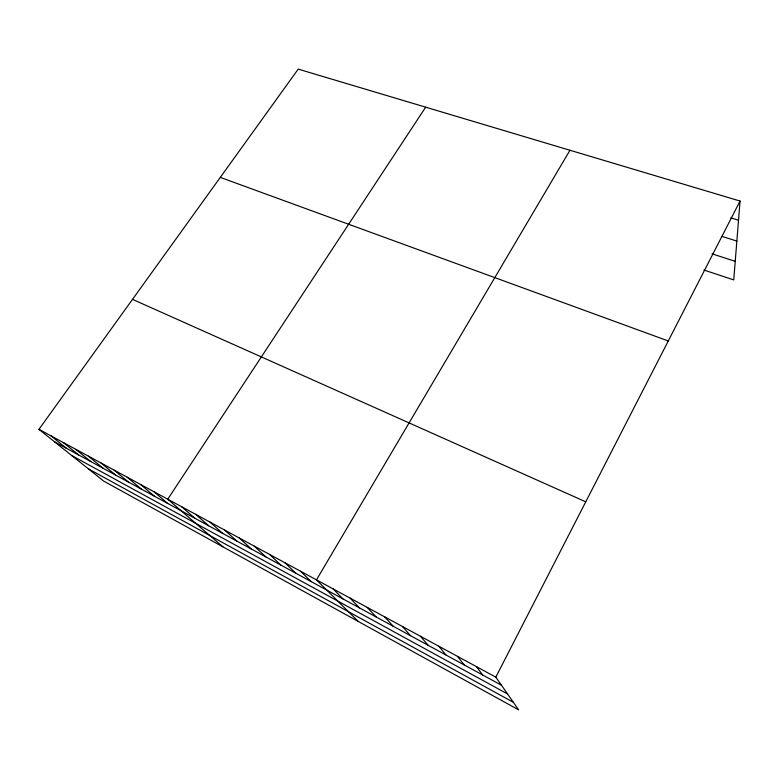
<?xml version="1.0" encoding="UTF-8"?>
<svg xmlns="http://www.w3.org/2000/svg" width="779" height="779" viewBox="0 0 779 779"><rect width="100%" height="100%" fill="white"/><g stroke="black" fill="none" stroke-linecap="round" stroke-linejoin="round"><path stroke-width="1.17" d="M38.95 429.336L495.814 677.146L518.658 709.883L103.753 481.13L38.95 429.336L298.23 69.117L740.05 201.05L733.75 279.904L703.904 270.021M495.814 677.146L740.05 201.05M569.965 150.259L316.469 579.868L358.282 621.467M425.675 107.171L167.748 499.203L222.872 546.8M730.799 217.857L738.521 220.223M722.006 236.397L736.846 241.071M712.045 253.827L735.23 261.325M220.301 177.388L668.275 340.968M132.508 299.36L585.75 501.822M54.637 441.878L501.452 685.218M71.746 455.549L507.519 693.923M88.426 468.87L513.351 702.288M51.044 435.899L66.536 448.353M63.313 442.55L78.601 454.926M75.738 449.298L90.822 461.587M88.348 456.134L103.208 468.325M101.124 463.057L115.769 475.171M114.075 470.088L128.486 482.094M127.211 477.215L141.388 489.124M140.532 484.441L154.466 496.242M154.047 491.763L167.719 503.468M181.653 506.739L194.799 518.21M195.763 514.393L208.626 525.737M210.077 522.154L222.648 533.381M224.595 530.032L236.874 541.123M239.338 538.036L251.305 548.981M254.305 546.147L265.941 556.956M269.495 554.385L280.8 565.048M284.91 562.75L295.874 573.256M300.567 571.241L311.172 581.592M333.1 588.885L342.955 598.905M350.014 598.058L359.46 607.893M367.191 607.377L376.218 617.017M384.66 616.851L393.249 626.297M402.422 626.491L410.562 635.722M420.475 636.277L428.148 645.304M438.83 646.239L446.026 655.032M457.497 656.366L464.196 664.935M476.495 666.668L482.668 674.994"/></g></svg>
